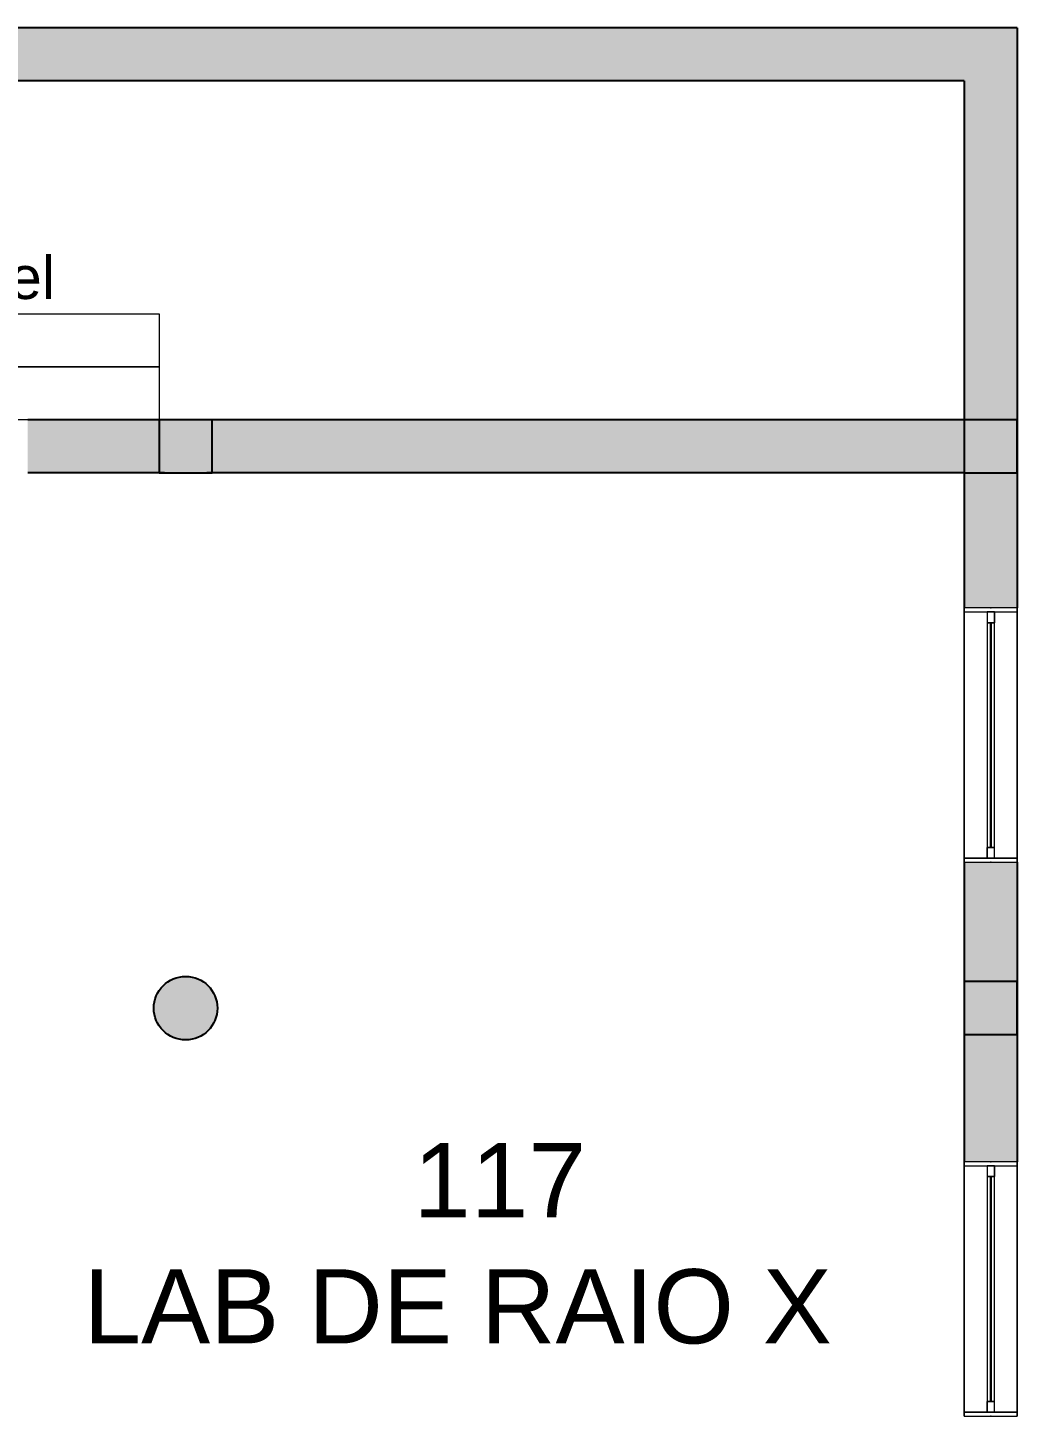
# Model space of a CAD drawing. Header units: metres. Extents: x 512 to 829, y -209 to 245.
# Drawn here: x 672.07 to 676.74, y -80 to -73.45 of the extents above; entities that cross this region are included whole.
import ezdxf

# ---------------------------------------------------------------- set-up
doc = ezdxf.new("R2010")
doc.units = ezdxf.units.M
doc.header["$LTSCALE"] = 0.508
doc.set_wipeout_variables(frame=1)
doc.header["$PDSIZE"] = -2
for name, color, linetype, lineweight in [('AMB-NOVOS', 10, 'Continuous', 15), ('None', 7, 'Continuous', 5), ('NãoImprimir', 7, 'Continuous', 5), ('Peitoris', 2, 'Continuous', 5), ('Telhado-Princ', 7, 'Continuous', 5), ('TEXTO', 7, 'Continuous', 15)]:
    doc.layers.add(name, color=color, linetype=linetype, lineweight=lineweight)
doc.styles.add('Arial', font='arial.ttf')

# ---------------------------------------------------------------- blocks, each defined once
blk = doc.blocks.new('Grupo-6303')
at = {"layer": 'None', "color": 7, "linetype": 'Continuous', "lineweight": 5}
for points in [[(-0.6, 0.125), (-0.58095, 0.125), (-0.58095, -0.125), (-0.6, -0.125)], [(0.58095, 0.125), (0.6, 0.125), (0.6, -0.125), (0.58095, -0.125)]]:
    blk.add_lwpolyline(points, close=True, dxfattribs=at)
blk = doc.blocks.new('Grupo-6304')
at = {"layer": 'None', "color": 7, "linetype": 'Continuous', "lineweight": 5}
for p, q in [((-0.6, 0.125), (-0.58095, 0.125)), ((-0.58095, 0.125), (-0.58095, -0.125)), ((0.6, 0.125), (0.58095, 0.125)), ((0.58095, 0.125), (0.58095, -0.125)), ((-0.6, -0.125), (-0.58095, -0.125)), ((0.6, -0.125), (0.58095, -0.125))]:
    blk.add_line(p, q, dxfattribs=at)
at = {"layer": 'None', "color": 7}
blk.add_blockref('Grupo-6303', (0, 0), dxfattribs=at)
blk = doc.blocks.new('Grupo-6305')
at = {"layer": 'None', "color": 7, "linetype": 'Continuous', "lineweight": 5}
for p, q in [((-0.5809, 0.0175), (-0.5809, -0.0175)), ((0.5809, 0.0175), (0.5809, -0.0175))]:
    blk.add_line(p, q, dxfattribs=at)
blk = doc.blocks.new('Grupo-6306')
at = {"layer": 'None', "color": 7, "linetype": 'Continuous', "lineweight": 5}
for points in [[(-0.5809, 0.0175), (-0.5302, 0.0175), (-0.5302, -0.0175), (-0.5809, -0.0175)], [(0.5302, 0.0175), (0.5809, 0.0175), (0.5809, -0.0175), (0.5302, -0.0175)]]:
    blk.add_lwpolyline(points, close=True, dxfattribs=at)
blk = doc.blocks.new('Grupo-6307')
at = {"layer": 'None', "color": 7, "linetype": 'Continuous', "lineweight": 5}
for p, q in [((-0.5809, 0.0175), (-0.5302, 0.0175)), ((-0.5302, 0.0175), (-0.5302, -0.0175)), ((0.5809, 0.0175), (0.5302, 0.0175)), ((0.5302, 0.0175), (0.5302, -0.0175)), ((-0.5809, -0.0175), (-0.5302, -0.0175)), ((0.5809, -0.0175), (0.5302, -0.0175))]:
    blk.add_line(p, q, dxfattribs=at)
blk.add_lwpolyline([(-0.5302, 0.0175), (0.5302, 0.0175), (0.5302, -0.0175), (-0.5302, -0.0175)], close=True, dxfattribs=at)
at = {"layer": 'None', "color": 7}
for name in ['Grupo-6305', 'Grupo-6306']:
    blk.add_blockref(name, (0, 0), dxfattribs=at)
blk = doc.blocks.new('Grupo-6309')
at = {"layer": 'None', "color": 7, "linetype": 'Continuous', "lineweight": 25}
for p, q in [((-0.53015, 0.000635), (0.53015, 0.000635)), ((-0.53015, -0.000635), (0.53015, -0.000635))]:
    blk.add_line(p, q, dxfattribs=at)
blk = doc.blocks.new('Grupo-6310')
at = {"layer": 'None', "color": 7, "linetype": 'Continuous', "lineweight": 20}
for p, q in [((0.6, 0.125), (-0.6, 0.125)), ((0.6, -0.125), (-0.6, -0.125))]:
    blk.add_line(p, q, dxfattribs=at)
blk = doc.blocks.new('Window (2D)-501')
at = {"color": 7, "linetype": 'Continuous', "lineweight": 5}
blk.add_wipeout([(-0.6, 0.125), (0.6, 0.125), (0.6, -0.125), (-0.6, -0.125)], dxfattribs=at).dxf.layer = 'None'
at = {"layer": 'None', "color": 7, "linetype": 'Continuous', "lineweight": 5}
for p, q in [((-0.6, 0.125), (0.6, 0.125)), ((-0.6, -0.125), (0.6, -0.125))]:
    blk.add_line(p, q, dxfattribs=at)
at = {"layer": 'NãoImprimir', "linetype": 'Continuous'}
for p in [(-0.6, 0), (0.6, 0)]:
    blk.add_point(p, dxfattribs=at)
at = {"layer": 'None', "color": 7}
blk.add_blockref('Grupo-6304', (0, 0), dxfattribs=at)
at = {"layer": 'Peitoris'}
for name in ['Grupo-6307', 'Grupo-6309']:
    blk.add_blockref(name, (0, 0), dxfattribs=at)
at = {"layer": 'Telhado-Princ'}
blk.add_blockref('Grupo-6310', (0, 0), dxfattribs=at)
blk = doc.blocks.new('Grupo-6311')
at = {"layer": 'None', "color": 7, "linetype": 'Continuous', "lineweight": 5}
for points in [[(-0.6, 0.125), (-0.58095, 0.125), (-0.58095, -0.125), (-0.6, -0.125)], [(0.58095, 0.125), (0.6, 0.125), (0.6, -0.125), (0.58095, -0.125)]]:
    blk.add_lwpolyline(points, close=True, dxfattribs=at)
blk = doc.blocks.new('Grupo-6312')
at = {"layer": 'None', "color": 7, "linetype": 'Continuous', "lineweight": 5}
for p, q in [((-0.6, 0.125), (-0.58095, 0.125)), ((-0.58095, 0.125), (-0.58095, -0.125)), ((0.6, 0.125), (0.58095, 0.125)), ((0.58095, 0.125), (0.58095, -0.125)), ((-0.6, -0.125), (-0.58095, -0.125)), ((0.6, -0.125), (0.58095, -0.125))]:
    blk.add_line(p, q, dxfattribs=at)
at = {"layer": 'None', "color": 7}
blk.add_blockref('Grupo-6311', (0, 0), dxfattribs=at)
blk = doc.blocks.new('Grupo-6313')
at = {"layer": 'None', "color": 7, "linetype": 'Continuous', "lineweight": 5}
for p, q in [((-0.5809, 0.0175), (-0.5809, -0.0175)), ((0.5809, 0.0175), (0.5809, -0.0175))]:
    blk.add_line(p, q, dxfattribs=at)
blk = doc.blocks.new('Grupo-6314')
at = {"layer": 'None', "color": 7, "linetype": 'Continuous', "lineweight": 5}
for points in [[(-0.5809, 0.0175), (-0.5302, 0.0175), (-0.5302, -0.0175), (-0.5809, -0.0175)], [(0.5302, 0.0175), (0.5809, 0.0175), (0.5809, -0.0175), (0.5302, -0.0175)]]:
    blk.add_lwpolyline(points, close=True, dxfattribs=at)
blk = doc.blocks.new('Grupo-6315')
at = {"layer": 'None', "color": 7, "linetype": 'Continuous', "lineweight": 5}
for p, q in [((-0.5809, 0.0175), (-0.5302, 0.0175)), ((-0.5302, 0.0175), (-0.5302, -0.0175)), ((0.5809, 0.0175), (0.5302, 0.0175)), ((0.5302, 0.0175), (0.5302, -0.0175)), ((-0.5809, -0.0175), (-0.5302, -0.0175)), ((0.5809, -0.0175), (0.5302, -0.0175))]:
    blk.add_line(p, q, dxfattribs=at)
blk.add_lwpolyline([(-0.5302, 0.0175), (0.5302, 0.0175), (0.5302, -0.0175), (-0.5302, -0.0175)], close=True, dxfattribs=at)
at = {"layer": 'None', "color": 7}
for name in ['Grupo-6313', 'Grupo-6314']:
    blk.add_blockref(name, (0, 0), dxfattribs=at)
blk = doc.blocks.new('Grupo-6317')
at = {"layer": 'None', "color": 7, "linetype": 'Continuous', "lineweight": 25}
for p, q in [((-0.53015, 0.000635), (0.53015, 0.000635)), ((-0.53015, -0.000635), (0.53015, -0.000635))]:
    blk.add_line(p, q, dxfattribs=at)
blk = doc.blocks.new('Grupo-6318')
at = {"layer": 'None', "color": 7, "linetype": 'Continuous', "lineweight": 20}
for p, q in [((0.6, 0.125), (-0.6, 0.125)), ((0.6, -0.125), (-0.6, -0.125))]:
    blk.add_line(p, q, dxfattribs=at)
blk = doc.blocks.new('Window (2D)-502')
at = {"color": 7, "linetype": 'Continuous', "lineweight": 5}
blk.add_wipeout([(-0.6, 0.125), (0.6, 0.125), (0.6, -0.125), (-0.6, -0.125)], dxfattribs=at).dxf.layer = 'None'
at = {"layer": 'None', "color": 7, "linetype": 'Continuous', "lineweight": 5}
for p, q in [((-0.6, 0.125), (0.6, 0.125)), ((-0.6, -0.125), (0.6, -0.125))]:
    blk.add_line(p, q, dxfattribs=at)
at = {"layer": 'NãoImprimir', "linetype": 'Continuous'}
for p in [(-0.6, 0), (0.6, 0)]:
    blk.add_point(p, dxfattribs=at)
at = {"layer": 'None', "color": 7}
blk.add_blockref('Grupo-6312', (0, 0), dxfattribs=at)
at = {"layer": 'Peitoris'}
for name in ['Grupo-6315', 'Grupo-6317']:
    blk.add_blockref(name, (0, 0), dxfattribs=at)
at = {"layer": 'Telhado-Princ'}
blk.add_blockref('Grupo-6318', (0, 0), dxfattribs=at)
blk = doc.blocks.new('Grupo-6402')
at = {"layer": 'None', "linetype": 'Continuous', "lineweight": 0}
h = blk.add_hatch(color=255, dxfattribs=at)
edge = h.paths.add_edge_path()
edge.add_arc((-41.3001, 20.5619), 0.15, 0, 360, ccw=False)
h = blk.add_hatch(color=255, dxfattribs=at)
edge = h.paths.add_edge_path()
edge.add_arc((-39.2001, 20.5619), 0.15, 0, 360, ccw=False)
for points in [[(-45.2251, 20.6869), (-45.2251, 20.4369), (-44.9751, 20.4369), (-44.9751, 20.6869)], [(-35.5251, 20.6869), (-35.5251, 20.4369), (-35.2751, 20.4369), (-35.2751, 20.6869)]]:
    blk.add_hatch(color=255, dxfattribs=at).paths.add_polyline_path(points)
at = {"layer": 'None', "color": 7, "linetype": 'Continuous', "lineweight": 25}
for points in [[(-45.2251, 20.6869), (-45.2251, 20.4369), (-44.9751, 20.4369), (-44.9751, 20.6869)], [(-35.5251, 20.6869), (-35.5251, 20.4369), (-35.2751, 20.4369), (-35.2751, 20.6869)]]:
    blk.add_lwpolyline(points, close=True, dxfattribs=at)
for centre in [(-41.3001, 20.5619), (-39.2001, 20.5619)]:
    blk.add_circle(centre, 0.15, dxfattribs=at)
blk = doc.blocks.new('Grupo-6403')
at = {"layer": 'None', "linetype": 'Continuous', "lineweight": 0}
for points in [[(-45.2251, 23.3369), (-45.2251, 23.0869), (-44.9751, 23.0869), (-44.9751, 23.3369)], [(-41.4151, 23.3369), (-41.4151, 23.0869), (-41.1651, 23.0869), (-41.1651, 23.3369)], [(-39.3251, 23.3369), (-39.3251, 23.0869), (-39.0751, 23.0869), (-39.0751, 23.3369)], [(-35.5251, 23.3369), (-35.5251, 23.0869), (-35.2751, 23.0869), (-35.2751, 23.3369)]]:
    blk.add_hatch(color=255, dxfattribs=at).paths.add_polyline_path(points)
at = {"layer": 'None', "color": 7, "linetype": 'Continuous', "lineweight": 25}
for points in [[(-45.2251, 23.3369), (-45.2251, 23.0869), (-44.9751, 23.0869), (-44.9751, 23.3369)], [(-41.4151, 23.3369), (-41.4151, 23.0869), (-41.1651, 23.0869), (-41.1651, 23.3369)], [(-39.3251, 23.3369), (-39.3251, 23.0869), (-39.0751, 23.0869), (-39.0751, 23.3369)], [(-35.5251, 23.3369), (-35.5251, 23.0869), (-35.2751, 23.0869), (-35.2751, 23.3369)]]:
    blk.add_lwpolyline(points, close=True, dxfattribs=at)
blk = doc.blocks.new('Grupo-6404')
at = {"layer": 'None', "color": 7}
for name in ['Grupo-6403', 'Grupo-6402']:
    blk.add_blockref(name, (0, 0), dxfattribs=at)
blk = doc.blocks.new('Grupo-6794')
at = {"layer": 'None', "color": 7, "linetype": 'Continuous', "lineweight": 5}
for points in [[(-41.1651, 23.8369), (-39.3251, 23.8369), (-39.3251, 23.5869), (-41.1651, 23.5869)], [(-41.1651, 23.5869), (-39.3251, 23.5869), (-39.3251, 23.3369), (-41.1651, 23.3369)]]:
    blk.add_lwpolyline(points, close=True, dxfattribs=at)

msp = doc.modelspace()

# ---------------------------------------------------------------- linework, layer by layer
at = {"layer": 'None', "color": 7, "linetype": 'Continuous', "lineweight": 25}
for p, q in [((676.7389, -73.45), (666.7889, -73.45)), ((676.7389, -73.45), (676.7389, -75.3)), ((676.4889, -73.7), (667.0389, -73.7)), ((676.4889, -73.7), (676.4889, -75.3)), ((676.7389, -75.3), (672.069, -75.3)), ((676.7389, -75.3), (676.7389, -76.1868)), ((672.7139, -75.55), (672.069, -75.55)), ((676.4889, -75.55), (672.9139, -75.55)), ((676.4889, -75.55), (676.4889, -76.1868)), ((676.4889, -77.3868), (676.4889, -77.975)), ((676.7389, -77.3868), (676.7389, -78.8)), ((676.4889, -78.175), (676.4889, -78.8))]:
    msp.add_line(p, q, dxfattribs=at)
at = {"layer": 'None', "color": 250, "linetype": 'Continuous'}
for points in [[(676.7389, -73.45), (676.4889, -73.7), (666.7889, -73.45), (667.0389, -73.7)], [(676.4889, -73.7), (676.7389, -73.45), (676.4889, -75.3), (676.7389, -75.3)], [(676.7389, -75.3), (676.4889, -75.55), (672.069, -75.3), (672.069, -75.55)], [(676.4889, -75.55), (676.7389, -75.3), (676.4889, -76.1868), (676.7389, -76.1868)], [(676.4889, -77.3868), (676.7389, -77.3868), (676.4889, -78.8), (676.7389, -78.8)]]:
    msp.add_solid(points, dxfattribs=at)

# ---------------------------------------------------------------- block references
at = {"layer": 'None', "color": 7}
msp.add_blockref('Grupo-6794', (712.014, -98.6368), dxfattribs=at)

# ---------------------------------------------------------------- texts
at = {"layer": 'AMB-NOVOS', "linetype": 'Continuous', "lineweight": 0, "char_height": 0.35, "attachment_point": 1}
for s, insert in [('\\pi1.94994;{\\fArial|b0|i0|c0|p34;117}', (671.9385, -78.7117)), ('\\pi0.57334;{\\fArial|b0|i0|c0|p34;LAB DE RAIO X}', (671.7586, -79.3064))]:
    msp.add_mtext_dynamic_manual_height_columns(s, width=4.640227, gutter_width=1, heights=[0], dxfattribs=dict(at, insert=insert))
at = {"layer": 'TEXTO', "color": 7, "insert": (671.649, -74.5273), "char_height": 0.20211, "attachment_point": 2, "line_spacing_factor": 0.96736, "style": 'Arial'}
msp.add_mtext('Desnível', dxfattribs=at)

# ---------------------------------------------------------------- next in the draw order: block references
at = {"layer": 'None', "color": 7, "xscale": -1, "rotation": 90}
for name, p in [('Window (2D)-501', (676.6139, -76.7868)), ('Window (2D)-502', (676.6139, -79.4))]:
    msp.add_blockref(name, p, dxfattribs=at)

# ---------------------------------------------------------------- next in the draw order: block references
at = {"layer": 'None', "color": 7}
msp.add_blockref('Grupo-6404', (712.014, -98.6368), dxfattribs=at)

doc.saveas('drawing.dxf')
